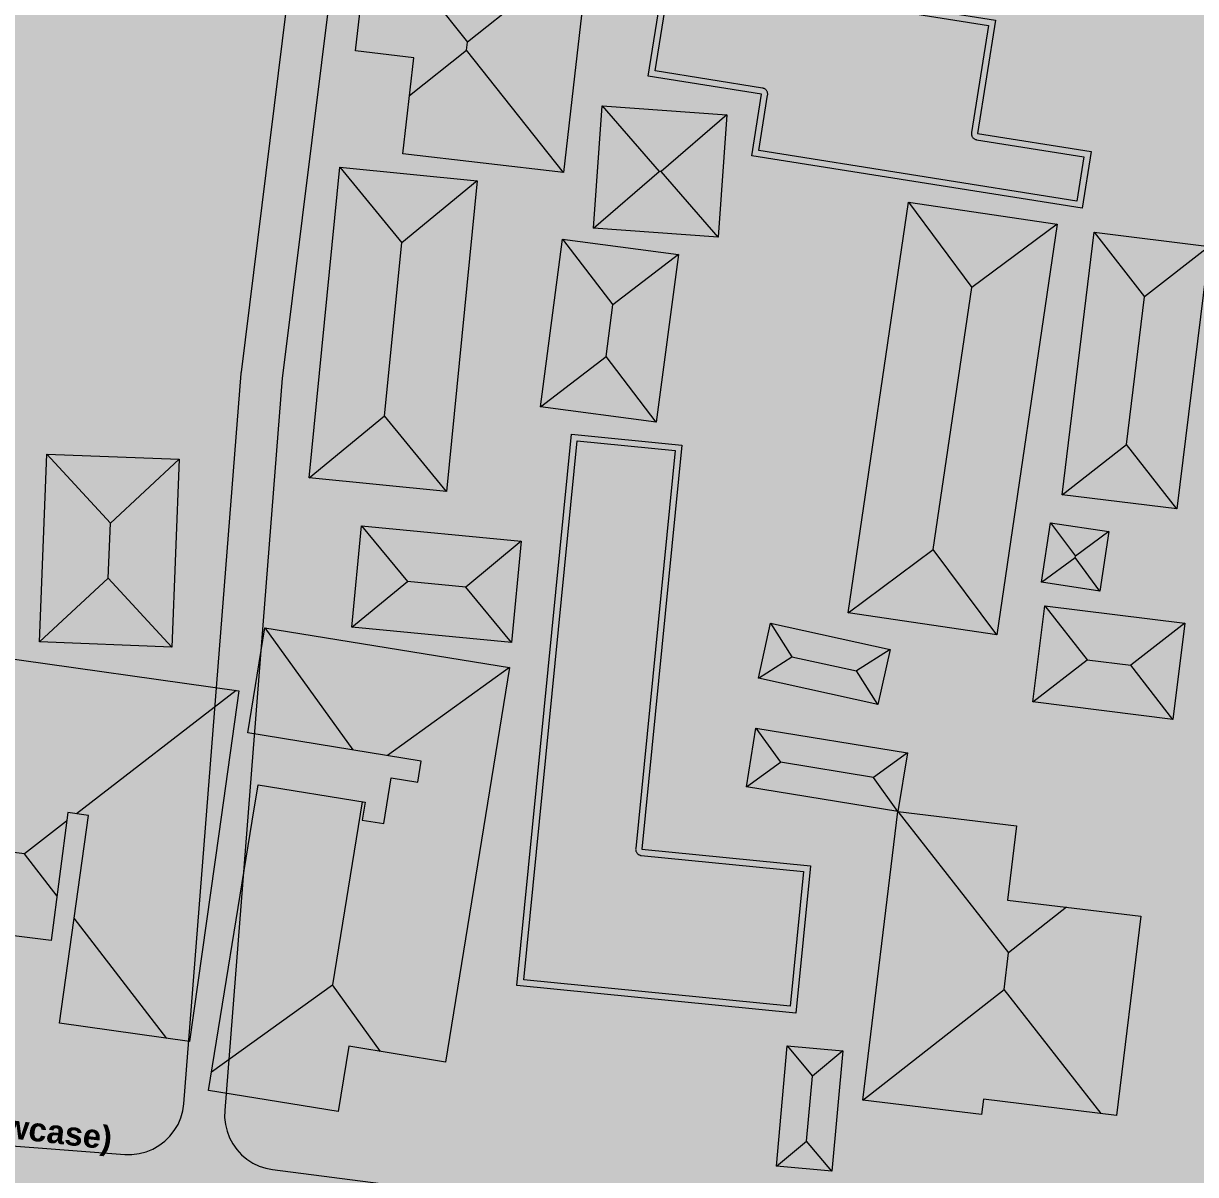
# Model space of a CAD drawing. Header units: metres. Extents: x 305909 to 307171, y 9156037 to 9156671.
# Drawn here: x 306657.2 to 306742.2, y 9156318.5 to 9156402 of the extents above; entities that cross this region are included whole.
import ezdxf

# ---------------------------------------------------------------- set-up
doc = ezdxf.new("R2010")
doc.units = ezdxf.units.M
doc.linetypes.add('DASHED2', pattern=[0.762, 0.635, -0.127])
for name, color, linetype, lineweight, true_color in [('A-ALUR_WISATA', 7, 'DASHED2', 50, 0xeb7800), ('A-LABEL', 7, 'Continuous', 0, 0x000000), ('B-BANGUNAN_PERMUKIMAN', 7, 'Continuous', 13, 0xf0cd8c), ('B-BAYANGAN', 7, 'Continuous', 0, 0x76786c), ('J-PERKERASAN_JALAN', 7, 'Continuous', 9, 0x989896)]:
    doc.layers.add(name, color=color, linetype=linetype, lineweight=lineweight, true_color=true_color)
doc.layers.add('G-PERKERASAN', color=7, linetype='Continuous')
doc.styles.add('ARIALB', font='arialbd.ttf')

msp = doc.modelspace()

# ---------------------------------------------------------------- hatches: boundary and pattern name
at = {"layer": 'A-ALUR_WISATA', "true_color": 0xeb7800}
h = msp.add_hatch(color=30, dxfattribs=at)
h.dxf.hatch_style = 1
h.paths.add_polyline_path([(306654.468, 9156319.935), (306656.841, 9156319.735), (306659.22, 9156319.541), (306660.014, 9156319.479), (306659.889, 9156317.884), (306659.094, 9156317.946), (306659.091, 9156317.946), (306656.71, 9156318.14), (306656.708, 9156318.14), (306654.333, 9156318.34), (306654.331, 9156318.341), (306653.903, 9156318.378), (306654.042, 9156319.972), (306654.468, 9156319.935)])
h = msp.add_hatch(color=30, dxfattribs=at)
h.dxf.hatch_style = 1
h.paths.add_polyline_path([(306664.847, 9156319.042), (306664.855, 9156319.041), (306668.921, 9156318.606), (306668.926, 9156318.606), (306668.999, 9156318.598), (306668.818, 9156317.008), (306668.748, 9156317.016), (306664.689, 9156317.449), (306662.864, 9156317.625), (306663.017, 9156319.218), (306664.847, 9156319.042)])
at = {"layer": 'B-BANGUNAN_PERMUKIMAN', "true_color": 0xec9366}
h = msp.add_hatch(color=33, dxfattribs=at)
h.dxf.hatch_style = 1
h.paths.add_polyline_path([(306682.349, 9156409.533), (306689.391, 9156400.67), (306689.323, 9156400.081), (306685.183, 9156396.791), (306685.498, 9156399.544), (306681.261, 9156400.029), (306682.349, 9156409.533)])
h = msp.add_hatch(color=33, dxfattribs=at)
h.dxf.hatch_style = 1
h.paths.add_polyline_path([(306698.253, 9156407.713), (306689.391, 9156400.67), (306682.349, 9156409.533), (306698.253, 9156407.713)])
at = {"layer": 'B-BANGUNAN_PERMUKIMAN', "true_color": 0xb6714f}
h = msp.add_hatch(color=35, dxfattribs=at)
h.dxf.hatch_style = 1
h.paths.add_polyline_path([(306689.323, 9156400.081), (306689.391, 9156400.67), (306698.253, 9156407.713), (306697.165, 9156398.209), (306696.365, 9156391.218), (306689.323, 9156400.081)])
at = {"layer": 'B-BANGUNAN_PERMUKIMAN', "true_color": 0xd4845c}
h = msp.add_hatch(color=23, dxfattribs=at)
h.dxf.hatch_style = 1
h.paths.add_polyline_path([(306734.659, 9156392.724), (306734.007, 9156388.621), (306710.031, 9156392.431), (306710.741, 9156396.897), (306702.512, 9156398.205), (306703.761, 9156406.064), (306727.733, 9156402.254), (306726.426, 9156394.033), (306734.659, 9156392.724)])
at = {"layer": 'B-BANGUNAN_PERMUKIMAN', "true_color": 0xc27854}
h = msp.add_hatch(color=23, dxfattribs=at)
h.dxf.hatch_style = 1
h.paths.add_polyline_path([(306689.323, 9156400.081), (306696.365, 9156391.218), (306696.365, 9156391.218), (306684.698, 9156392.554), (306685.183, 9156396.791), (306689.323, 9156400.081)])
at = {"layer": 'B-BANGUNAN_PERMUKIMAN', "true_color": 0xed9367}
h = msp.add_hatch(color=21, dxfattribs=at)
h.dxf.hatch_style = 1
h.paths.add_polyline_path([(306703.306, 9156391.288), (306698.544, 9156387.16), (306699.179, 9156396.05), (306703.306, 9156391.288)])
at = {"layer": 'B-BANGUNAN_PERMUKIMAN', "true_color": 0xea9165}
h = msp.add_hatch(color=33, dxfattribs=at)
h.dxf.hatch_style = 1
h.paths.add_polyline_path([(306703.464, 9156391.277), (306703.306, 9156391.288), (306699.179, 9156396.05), (306699.179, 9156396.05), (306708.227, 9156395.404), (306703.464, 9156391.277)])
at = {"layer": 'B-BANGUNAN_PERMUKIMAN', "true_color": 0xba7450}
h = msp.add_hatch(color=23, dxfattribs=at)
h.dxf.hatch_style = 1
h.paths.add_polyline_path([(306703.464, 9156391.277), (306708.227, 9156395.404), (306707.592, 9156386.514), (306703.464, 9156391.277)])
at = {"layer": 'B-BANGUNAN_PERMUKIMAN', "true_color": 0xee9467}
h = msp.add_hatch(color=21, dxfattribs=at)
h.dxf.hatch_style = 1
h.paths.add_polyline_path([(306680.128, 9156391.594), (306684.62, 9156386.119), (306683.38, 9156373.544), (306677.905, 9156369.052), (306680.128, 9156391.594)])
at = {"layer": 'B-BANGUNAN_PERMUKIMAN', "true_color": 0xe99165}
h = msp.add_hatch(color=33, dxfattribs=at)
h.dxf.hatch_style = 1
h.paths.add_polyline_path([(306684.62, 9156386.119), (306680.128, 9156391.594), (306690.095, 9156390.612), (306684.62, 9156386.119)])
at = {"layer": 'B-BANGUNAN_PERMUKIMAN', "true_color": 0xbd7652}
h = msp.add_hatch(color=23, dxfattribs=at)
h.dxf.hatch_style = 1
h.paths.add_polyline_path([(306703.306, 9156391.288), (306703.464, 9156391.277), (306707.592, 9156386.514), (306698.544, 9156387.16), (306698.544, 9156387.16), (306703.306, 9156391.288)])
at = {"layer": 'B-BANGUNAN_PERMUKIMAN', "true_color": 0xb97350}
h = msp.add_hatch(color=23, dxfattribs=at)
h.dxf.hatch_style = 1
h.paths.add_polyline_path([(306683.38, 9156373.544), (306684.62, 9156386.119), (306690.095, 9156390.612), (306690.095, 9156390.612), (306687.872, 9156368.069), (306683.38, 9156373.544)])
at = {"layer": 'B-BANGUNAN_PERMUKIMAN', "true_color": 0xef9467}
h = msp.add_hatch(color=21, dxfattribs=at)
h.dxf.hatch_style = 1
h.paths.add_polyline_path([(306721.403, 9156389.054), (306721.403, 9156389.054), (306726.007, 9156382.863), (306723.211, 9156363.855), (306717.02, 9156359.251), (306721.403, 9156389.054)])
at = {"layer": 'B-BANGUNAN_PERMUKIMAN', "true_color": 0xe89064}
h = msp.add_hatch(color=33, dxfattribs=at)
h.dxf.hatch_style = 1
h.paths.add_polyline_path([(306726.007, 9156382.863), (306721.403, 9156389.054), (306732.198, 9156387.467), (306726.007, 9156382.863)])
at = {"layer": 'B-BANGUNAN_PERMUKIMAN', "true_color": 0xb87350}
h = msp.add_hatch(color=35, dxfattribs=at)
h.dxf.hatch_style = 1
h.paths.add_polyline_path([(306723.211, 9156363.855), (306726.007, 9156382.863), (306732.198, 9156387.467), (306732.198, 9156387.467), (306727.815, 9156357.664), (306723.211, 9156363.855)])
at = {"layer": 'B-BANGUNAN_PERMUKIMAN', "true_color": 0xee9467}
h = msp.add_hatch(color=21, dxfattribs=at)
h.dxf.hatch_style = 1
h.paths.add_polyline_path([(306734.888, 9156386.871), (306738.549, 9156382.19), (306737.24, 9156371.482), (306732.559, 9156367.821), (306734.888, 9156386.871)])
at = {"layer": 'B-BANGUNAN_PERMUKIMAN', "true_color": 0xe89165}
h = msp.add_hatch(color=33, dxfattribs=at)
h.dxf.hatch_style = 1
h.paths.add_polyline_path([(306743.229, 9156385.851), (306743.229, 9156385.851), (306738.549, 9156382.19), (306734.888, 9156386.871), (306743.229, 9156385.851)])
at = {"layer": 'B-BANGUNAN_PERMUKIMAN', "true_color": 0xee9467}
h = msp.add_hatch(color=21, dxfattribs=at)
h.dxf.hatch_style = 1
h.paths.add_polyline_path([(306696.3, 9156386.379), (306699.951, 9156381.616), (306699.454, 9156377.852), (306694.692, 9156374.201), (306696.3, 9156386.379)])
at = {"layer": 'B-BANGUNAN_PERMUKIMAN', "true_color": 0xe89064}
h = msp.add_hatch(color=33, dxfattribs=at)
h.dxf.hatch_style = 1
h.paths.add_polyline_path([(306704.714, 9156385.267), (306704.714, 9156385.267), (306699.951, 9156381.616), (306696.3, 9156386.379), (306704.714, 9156385.267)])
at = {"layer": 'B-BANGUNAN_PERMUKIMAN', "true_color": 0xb97350}
h = msp.add_hatch(color=23, dxfattribs=at)
h.dxf.hatch_style = 1
h.paths.add_polyline_path([(306737.24, 9156371.482), (306738.549, 9156382.19), (306743.229, 9156385.851), (306740.901, 9156366.801), (306737.24, 9156371.482)])
h = msp.add_hatch(color=23, dxfattribs=at)
h.dxf.hatch_style = 1
h.paths.add_polyline_path([(306699.454, 9156377.852), (306699.951, 9156381.616), (306704.714, 9156385.267), (306703.105, 9156373.089), (306699.454, 9156377.852)])
at = {"layer": 'B-BANGUNAN_PERMUKIMAN', "true_color": 0xbf7753}
h = msp.add_hatch(color=23, dxfattribs=at)
h.dxf.hatch_style = 1
h.paths.add_polyline_path([(306699.454, 9156377.852), (306703.105, 9156373.089), (306694.692, 9156374.201), (306699.454, 9156377.852)])
at = {"layer": 'B-BANGUNAN_PERMUKIMAN', "true_color": 0xbe7652}
h = msp.add_hatch(color=23, dxfattribs=at)
h.dxf.hatch_style = 1
h.paths.add_polyline_path([(306683.38, 9156373.544), (306687.872, 9156368.069), (306677.905, 9156369.052), (306683.38, 9156373.544)])
at = {"layer": 'B-BANGUNAN_PERMUKIMAN', "true_color": 0xd4845c}
h = msp.add_hatch(color=23, dxfattribs=at)
h.dxf.hatch_style = 1
h.paths.add_polyline_path([(306714.292, 9156340.886), (306713.233, 9156330.213), (306692.987, 9156332.221), (306696.955, 9156372.227), (306704.965, 9156371.432), (306702.055, 9156342.101), (306714.292, 9156340.886)])
at = {"layer": 'B-BANGUNAN_PERMUKIMAN', "true_color": 0xbf7652}
h = msp.add_hatch(color=23, dxfattribs=at)
h.dxf.hatch_style = 1
h.paths.add_polyline_path([(306737.24, 9156371.482), (306740.901, 9156366.801), (306740.901, 9156366.801), (306732.559, 9156367.821), (306737.24, 9156371.482)])
at = {"layer": 'B-BANGUNAN_PERMUKIMAN', "true_color": 0xec9366}
h = msp.add_hatch(color=33, dxfattribs=at)
h.dxf.hatch_style = 1
h.paths.add_polyline_path([(306658.853, 9156370.771), (306663.475, 9156365.775), (306663.32, 9156361.766), (306658.324, 9156357.144), (306658.853, 9156370.771)])
at = {"layer": 'B-BANGUNAN_PERMUKIMAN', "true_color": 0xeb9265}
h = msp.add_hatch(color=33, dxfattribs=at)
h.dxf.hatch_style = 1
h.paths.add_polyline_path([(306663.475, 9156365.775), (306658.853, 9156370.771), (306668.471, 9156370.397), (306663.475, 9156365.775)])
at = {"layer": 'B-BANGUNAN_PERMUKIMAN', "true_color": 0xbb7451}
h = msp.add_hatch(color=23, dxfattribs=at)
h.dxf.hatch_style = 1
h.paths.add_polyline_path([(306668.435, 9156369.473), (306667.941, 9156356.771), (306667.941, 9156356.771), (306663.32, 9156361.766), (306663.475, 9156365.775), (306668.471, 9156370.397), (306668.471, 9156370.397), (306668.435, 9156369.473)])
at = {"layer": 'B-BANGUNAN_PERMUKIMAN', "true_color": 0xee9467}
h = msp.add_hatch(color=21, dxfattribs=at)
h.dxf.hatch_style = 1
h.paths.add_polyline_path([(306685.034, 9156361.536), (306681.011, 9156358.218), (306681.715, 9156365.559), (306685.034, 9156361.536)])
at = {"layer": 'B-BANGUNAN_PERMUKIMAN', "true_color": 0xe99165}
h = msp.add_hatch(color=33, dxfattribs=at)
h.dxf.hatch_style = 1
h.paths.add_polyline_path([(306689.281, 9156361.129), (306685.034, 9156361.536), (306681.715, 9156365.559), (306693.304, 9156364.448), (306689.281, 9156361.129)])
at = {"layer": 'B-BANGUNAN_PERMUKIMAN', "true_color": 0xef9467}
h = msp.add_hatch(color=21, dxfattribs=at)
h.dxf.hatch_style = 1
h.paths.add_polyline_path([(306733.525, 9156363.363), (306733.511, 9156363.27), (306731.077, 9156361.471), (306731.726, 9156365.797), (306733.525, 9156363.363)])
at = {"layer": 'B-BANGUNAN_PERMUKIMAN', "true_color": 0xe89064}
h = msp.add_hatch(color=33, dxfattribs=at)
h.dxf.hatch_style = 1
h.paths.add_polyline_path([(306733.525, 9156363.363), (306731.726, 9156365.797), (306731.726, 9156365.797), (306735.959, 9156365.162), (306733.525, 9156363.363)])
at = {"layer": 'B-BANGUNAN_PERMUKIMAN', "true_color": 0xb97350}
h = msp.add_hatch(color=23, dxfattribs=at)
h.dxf.hatch_style = 1
h.paths.add_polyline_path([(306689.281, 9156361.129), (306693.304, 9156364.448), (306693.304, 9156364.448), (306692.6, 9156357.106), (306692.6, 9156357.106), (306689.281, 9156361.129)])
at = {"layer": 'B-BANGUNAN_PERMUKIMAN', "true_color": 0xb87350}
h = msp.add_hatch(color=35, dxfattribs=at)
h.dxf.hatch_style = 1
h.paths.add_polyline_path([(306735.31, 9156360.836), (306733.511, 9156363.27), (306733.525, 9156363.363), (306735.959, 9156365.162), (306735.959, 9156365.162), (306735.31, 9156360.836)])
at = {"layer": 'B-BANGUNAN_PERMUKIMAN', "true_color": 0xbf7753}
h = msp.add_hatch(color=23, dxfattribs=at)
h.dxf.hatch_style = 1
h.paths.add_polyline_path([(306723.211, 9156363.855), (306727.815, 9156357.664), (306727.815, 9156357.664), (306717.02, 9156359.251), (306723.211, 9156363.855)])
h = msp.add_hatch(color=23, dxfattribs=at)
h.dxf.hatch_style = 1
h.paths.add_polyline_path([(306733.511, 9156363.27), (306735.31, 9156360.836), (306731.077, 9156361.471), (306733.511, 9156363.27)])
at = {"layer": 'B-BANGUNAN_PERMUKIMAN', "true_color": 0xbc7552}
h = msp.add_hatch(color=23, dxfattribs=at)
h.dxf.hatch_style = 1
h.paths.add_polyline_path([(306663.32, 9156361.766), (306667.941, 9156356.771), (306658.324, 9156357.144), (306663.32, 9156361.766)])
at = {"layer": 'B-BANGUNAN_PERMUKIMAN', "true_color": 0xbe7652}
h = msp.add_hatch(color=23, dxfattribs=at)
h.dxf.hatch_style = 1
h.paths.add_polyline_path([(306681.011, 9156358.218), (306681.011, 9156358.218), (306685.034, 9156361.536), (306689.281, 9156361.129), (306692.6, 9156357.106), (306682.36, 9156358.088), (306681.011, 9156358.218)])
at = {"layer": 'B-BANGUNAN_PERMUKIMAN', "true_color": 0xee9467}
h = msp.add_hatch(color=21, dxfattribs=at)
h.dxf.hatch_style = 1
h.paths.add_polyline_path([(306734.37, 9156355.847), (306730.443, 9156352.792), (306730.443, 9156352.792), (306731.315, 9156359.774), (306734.37, 9156355.847)])
at = {"layer": 'B-BANGUNAN_PERMUKIMAN', "true_color": 0xe89065}
h = msp.add_hatch(color=33, dxfattribs=at)
h.dxf.hatch_style = 1
h.paths.add_polyline_path([(306741.475, 9156358.504), (306741.475, 9156358.504), (306737.548, 9156355.45), (306734.37, 9156355.847), (306731.315, 9156359.774), (306741.475, 9156358.504)])
at = {"layer": 'B-BANGUNAN_PERMUKIMAN', "true_color": 0xf09568}
h = msp.add_hatch(color=21, dxfattribs=at)
h.dxf.hatch_style = 1
h.paths.add_polyline_path([(306712.951, 9156356.072), (306710.515, 9156354.514), (306711.392, 9156358.508), (306712.951, 9156356.072)])
at = {"layer": 'B-BANGUNAN_PERMUKIMAN', "true_color": 0xe68f63}
h = msp.add_hatch(color=33, dxfattribs=at)
h.dxf.hatch_style = 1
h.paths.add_polyline_path([(306717.635, 9156355.044), (306712.951, 9156356.072), (306711.392, 9156358.508), (306720.07, 9156356.603), (306717.635, 9156355.044)])
at = {"layer": 'B-BANGUNAN_PERMUKIMAN', "true_color": 0xb97350}
h = msp.add_hatch(color=23, dxfattribs=at)
h.dxf.hatch_style = 1
h.paths.add_polyline_path([(306737.548, 9156355.45), (306741.475, 9156358.504), (306740.602, 9156351.523), (306737.548, 9156355.45)])
at = {"layer": 'B-BANGUNAN_PERMUKIMAN', "true_color": 0xec9366}
h = msp.add_hatch(color=33, dxfattribs=at)
h.dxf.hatch_style = 1
h.paths.add_polyline_path([(306681.067, 9156349.315), (306673.448, 9156350.553), (306674.687, 9156358.172), (306681.067, 9156349.315)])
at = {"layer": 'B-BANGUNAN_PERMUKIMAN', "true_color": 0xe89064}
h = msp.add_hatch(color=33, dxfattribs=at)
h.dxf.hatch_style = 1
h.paths.add_polyline_path([(306683.599, 9156348.903), (306681.067, 9156349.315), (306674.687, 9156358.172), (306692.457, 9156355.283), (306683.599, 9156348.903)])
h = msp.add_hatch(color=33, dxfattribs=at)
h.dxf.hatch_style = 1
h.paths.add_polyline_path([(306654.951, 9156356.109), (306672.607, 9156353.625), (306661.009, 9156344.677), (306660.383, 9156344.765), (306660.301, 9156344.131), (306657.24, 9156341.77), (306655.863, 9156341.947), (306646.463, 9156354.132), (306654.526, 9156353.092), (306654.95, 9156356.109), (306654.951, 9156356.109)])
at = {"layer": 'B-BANGUNAN_PERMUKIMAN', "true_color": 0xc17854}
h = msp.add_hatch(color=23, dxfattribs=at)
h.dxf.hatch_style = 1
h.paths.add_polyline_path([(306710.515, 9156354.513), (306710.515, 9156354.514), (306712.951, 9156356.072), (306717.635, 9156355.044), (306719.193, 9156352.608), (306710.515, 9156354.513)])
at = {"layer": 'B-BANGUNAN_PERMUKIMAN', "true_color": 0xb7724f}
h = msp.add_hatch(color=35, dxfattribs=at)
h.dxf.hatch_style = 1
h.paths.add_polyline_path([(306719.193, 9156352.608), (306717.635, 9156355.044), (306720.07, 9156356.603), (306720.07, 9156356.603), (306719.193, 9156352.608)])
at = {"layer": 'B-BANGUNAN_PERMUKIMAN', "true_color": 0xb5714e}
h = msp.add_hatch(color=35, dxfattribs=at)
h.dxf.hatch_style = 1
h.paths.add_polyline_path([(306687.802, 9156326.658), (306683.074, 9156327.427), (306679.593, 9156332.259), (306681.754, 9156345.55), (306681.967, 9156345.516), (306681.756, 9156344.22), (306683.314, 9156343.967), (306683.853, 9156347.283), (306685.796, 9156346.967), (306686.046, 9156348.505), (306683.599, 9156348.903), (306692.457, 9156355.283), (306687.802, 9156326.658)])
at = {"layer": 'B-BANGUNAN_PERMUKIMAN', "true_color": 0xbf7752}
h = msp.add_hatch(color=23, dxfattribs=at)
h.dxf.hatch_style = 1
h.paths.add_polyline_path([(306734.37, 9156355.847), (306737.548, 9156355.45), (306740.602, 9156351.523), (306730.443, 9156352.792), (306734.37, 9156355.847)])
at = {"layer": 'B-BANGUNAN_PERMUKIMAN', "true_color": 0xb87250}
h = msp.add_hatch(color=35, dxfattribs=at)
h.dxf.hatch_style = 1
h.paths.add_polyline_path([(306660.847, 9156337.093), (306661.897, 9156344.552), (306661.009, 9156344.677), (306672.607, 9156353.625), (306672.81, 9156353.596), (306671.35, 9156343.222), (306669.227, 9156328.14), (306667.575, 9156328.372), (306660.847, 9156337.093)])
at = {"layer": 'B-BANGUNAN_PERMUKIMAN', "true_color": 0xef9567}
h = msp.add_hatch(color=21, dxfattribs=at)
h.dxf.hatch_style = 1
h.paths.add_polyline_path([(306710.334, 9156350.887), (306710.335, 9156350.887), (306712.116, 9156348.413), (306709.642, 9156346.631), (306710.334, 9156350.887)])
at = {"layer": 'B-BANGUNAN_PERMUKIMAN', "true_color": 0xe79064}
h = msp.add_hatch(color=33, dxfattribs=at)
h.dxf.hatch_style = 1
h.paths.add_polyline_path([(306718.866, 9156347.314), (306712.116, 9156348.413), (306710.335, 9156350.887), (306721.34, 9156349.096), (306721.34, 9156349.095), (306718.866, 9156347.314)])
at = {"layer": 'B-BANGUNAN_PERMUKIMAN', "true_color": 0xb87250}
h = msp.add_hatch(color=35, dxfattribs=at)
h.dxf.hatch_style = 1
h.paths.add_polyline_path([(306718.866, 9156347.314), (306721.34, 9156349.095), (306720.647, 9156344.839), (306718.866, 9156347.314)])
at = {"layer": 'B-BANGUNAN_PERMUKIMAN', "true_color": 0xc07753}
h = msp.add_hatch(color=23, dxfattribs=at)
h.dxf.hatch_style = 1
h.paths.add_polyline_path([(306709.642, 9156346.631), (306712.116, 9156348.413), (306718.866, 9156347.314), (306720.647, 9156344.839), (306709.642, 9156346.631)])
at = {"layer": 'B-BANGUNAN_PERMUKIMAN', "true_color": 0xec9366}
h = msp.add_hatch(color=33, dxfattribs=at)
h.dxf.hatch_style = 1
h.paths.add_polyline_path([(306679.593, 9156332.259), (306670.821, 9156325.941), (306673.778, 9156344.128), (306674.209, 9156346.777), (306681.754, 9156345.55), (306679.593, 9156332.259)])
at = {"layer": 'B-BANGUNAN_PERMUKIMAN', "true_color": 0xf29669}
h = msp.add_hatch(color=21, dxfattribs=at)
h.dxf.hatch_style = 1
h.paths.add_polyline_path([(306720.647, 9156344.839), (306720.648, 9156344.839), (306728.677, 9156334.594), (306728.352, 9156331.914), (306718.107, 9156323.884), (306720.647, 9156344.839)])
at = {"layer": 'B-BANGUNAN_PERMUKIMAN', "true_color": 0xe68f63}
h = msp.add_hatch(color=33, dxfattribs=at)
h.dxf.hatch_style = 1
h.paths.add_polyline_path([(306729.25, 9156343.797), (306728.597, 9156338.408), (306732.88, 9156337.888), (306728.677, 9156334.594), (306720.648, 9156344.839), (306728.089, 9156343.937), (306729.25, 9156343.797)])
at = {"layer": 'B-BANGUNAN_PERMUKIMAN', "true_color": 0xb87250}
h = msp.add_hatch(color=35, dxfattribs=at)
h.dxf.hatch_style = 1
h.paths.add_polyline_path([(306657.24, 9156341.77), (306660.301, 9156344.131), (306659.601, 9156338.708), (306657.24, 9156341.77)])
at = {"layer": 'B-BANGUNAN_PERMUKIMAN', "true_color": 0xbe7652}
h = msp.add_hatch(color=23, dxfattribs=at)
h.dxf.hatch_style = 1
h.paths.add_polyline_path([(306655.863, 9156341.947), (306657.24, 9156341.77), (306659.601, 9156338.708), (306659.184, 9156335.472), (306655.507, 9156335.946), (306654.492, 9156328.08), (306640.266, 9156329.916), (306655.863, 9156341.947)])
at = {"layer": 'B-BANGUNAN_PERMUKIMAN', "true_color": 0xbc7551}
h = msp.add_hatch(color=23, dxfattribs=at)
h.dxf.hatch_style = 1
h.paths.add_polyline_path([(306728.352, 9156331.914), (306728.677, 9156334.594), (306732.88, 9156337.888), (306738.269, 9156337.235), (306736.517, 9156322.785), (306735.402, 9156322.92), (306728.352, 9156331.914)])
at = {"layer": 'B-BANGUNAN_PERMUKIMAN', "true_color": 0xbe7652}
h = msp.add_hatch(color=23, dxfattribs=at)
h.dxf.hatch_style = 1
h.paths.add_polyline_path([(306667.575, 9156328.372), (306659.775, 9156329.47), (306660.847, 9156337.093), (306667.575, 9156328.372)])
at = {"layer": 'B-BANGUNAN_PERMUKIMAN', "true_color": 0xc07853}
h = msp.add_hatch(color=23, dxfattribs=at)
h.dxf.hatch_style = 1
h.paths.add_polyline_path([(306679.593, 9156332.259), (306683.074, 9156327.427), (306680.777, 9156327.8), (306680.008, 9156323.072), (306670.603, 9156324.602), (306670.821, 9156325.941), (306679.593, 9156332.259)])
at = {"layer": 'B-BANGUNAN_PERMUKIMAN', "true_color": 0xbb7451}
h = msp.add_hatch(color=23, dxfattribs=at)
h.dxf.hatch_style = 1
h.paths.add_polyline_path([(306728.352, 9156331.914), (306735.402, 9156322.92), (306726.845, 9156323.957), (306726.71, 9156322.841), (306718.107, 9156323.884), (306728.352, 9156331.914)])
at = {"layer": 'B-BANGUNAN_PERMUKIMAN', "true_color": 0xee9467}
h = msp.add_hatch(color=21, dxfattribs=at)
h.dxf.hatch_style = 1
h.paths.add_polyline_path([(306712.612, 9156327.828), (306714.441, 9156325.634), (306714.013, 9156320.925), (306711.819, 9156319.097), (306711.819, 9156319.097), (306712.612, 9156327.828)])
at = {"layer": 'B-BANGUNAN_PERMUKIMAN', "true_color": 0xe99165}
h = msp.add_hatch(color=33, dxfattribs=at)
h.dxf.hatch_style = 1
h.paths.add_polyline_path([(306716.634, 9156327.463), (306716.634, 9156327.462), (306714.441, 9156325.634), (306712.612, 9156327.828), (306716.634, 9156327.463)])
at = {"layer": 'B-BANGUNAN_PERMUKIMAN', "true_color": 0xb97350}
h = msp.add_hatch(color=23, dxfattribs=at)
h.dxf.hatch_style = 1
h.paths.add_polyline_path([(306714.013, 9156320.925), (306714.441, 9156325.634), (306716.634, 9156327.462), (306715.841, 9156318.731), (306714.013, 9156320.925)])
at = {"layer": 'B-BANGUNAN_PERMUKIMAN', "true_color": 0xbe7652}
h = msp.add_hatch(color=23, dxfattribs=at)
h.dxf.hatch_style = 1
h.paths.add_polyline_path([(306714.013, 9156320.925), (306715.841, 9156318.731), (306711.819, 9156319.097), (306714.013, 9156320.925)])
at = {"layer": 'B-BAYANGAN', "true_color": 0x76786c}
h = msp.add_hatch(color=8, dxfattribs=at)
h.dxf.hatch_style = 1
h.paths.add_polyline_path([(306740.9, 9156410.376), (306739.357, 9156401.446), (306730.784, 9156402.928), (306732.328, 9156411.858), (306740.9, 9156410.376)])
h = msp.add_hatch(color=8, dxfattribs=at)
h.dxf.hatch_style = 1
h.paths.add_polyline_path([(306697.915, 9156397.459), (306697.115, 9156390.468), (306685.448, 9156391.804), (306686.248, 9156398.794), (306682.011, 9156399.279), (306683.099, 9156408.783), (306699.003, 9156406.963), (306697.915, 9156397.459)])
h = msp.add_hatch(color=8, dxfattribs=at)
h.dxf.hatch_style = 1
h.paths.add_polyline_path([(306735.409, 9156391.974), (306734.757, 9156387.871), (306710.781, 9156391.681), (306711.491, 9156396.147), (306703.262, 9156397.455), (306704.511, 9156405.314), (306728.483, 9156401.504), (306727.176, 9156393.283), (306735.409, 9156391.974)])
h = msp.add_hatch(color=8, dxfattribs=at)
h.dxf.hatch_style = 1
h.paths.add_polyline_path([(306708.977, 9156394.654), (306708.342, 9156385.764), (306699.294, 9156386.41), (306699.929, 9156395.3), (306708.977, 9156394.654)])
h = msp.add_hatch(color=8, dxfattribs=at)
h.dxf.hatch_style = 1
h.paths.add_polyline_path([(306690.845, 9156389.862), (306688.622, 9156367.319), (306678.655, 9156368.302), (306680.878, 9156390.844), (306690.845, 9156389.862)])
h = msp.add_hatch(color=8, dxfattribs=at)
h.dxf.hatch_style = 1
h.paths.add_polyline_path([(306732.948, 9156386.717), (306728.565, 9156356.914), (306717.77, 9156358.501), (306722.153, 9156388.304), (306732.948, 9156386.717)])
h = msp.add_hatch(color=8, dxfattribs=at)
h.dxf.hatch_style = 1
h.paths.add_polyline_path([(306743.979, 9156385.101), (306741.651, 9156366.051), (306733.309, 9156367.071), (306735.637, 9156386.121), (306743.979, 9156385.101)])
h = msp.add_hatch(color=8, dxfattribs=at)
h.dxf.hatch_style = 1
h.paths.add_polyline_path([(306705.464, 9156384.518), (306703.855, 9156372.339), (306695.442, 9156373.451), (306697.05, 9156385.629), (306705.464, 9156384.518)])
h = msp.add_hatch(color=8, dxfattribs=at)
h.dxf.hatch_style = 1
h.paths.add_polyline_path([(306715.042, 9156340.136), (306713.983, 9156329.463), (306693.737, 9156331.471), (306697.705, 9156371.477), (306705.715, 9156370.682), (306702.805, 9156341.351), (306715.042, 9156340.136)])
h = msp.add_hatch(color=8, dxfattribs=at)
h.dxf.hatch_style = 1
h.paths.add_polyline_path([(306669.221, 9156369.647), (306668.691, 9156356.021), (306659.074, 9156356.394), (306659.603, 9156370.021), (306669.221, 9156369.647)])
h = msp.add_hatch(color=8, dxfattribs=at)
h.dxf.hatch_style = 1
h.paths.add_polyline_path([(306694.054, 9156363.698), (306693.35, 9156356.356), (306681.761, 9156357.467), (306682.465, 9156364.809), (306694.054, 9156363.698)])
h = msp.add_hatch(color=8, dxfattribs=at)
h.dxf.hatch_style = 1
h.paths.add_polyline_path([(306736.709, 9156364.412), (306736.06, 9156360.086), (306731.827, 9156360.721), (306732.476, 9156365.047), (306736.709, 9156364.412)])
h = msp.add_hatch(color=8, dxfattribs=at)
h.dxf.hatch_style = 1
h.paths.add_polyline_path([(306742.225, 9156357.754), (306741.352, 9156350.773), (306731.192, 9156352.043), (306732.065, 9156359.024), (306742.225, 9156357.754)])
h = msp.add_hatch(color=8, dxfattribs=at)
h.dxf.hatch_style = 1
h.paths.add_polyline_path([(306720.821, 9156355.852), (306719.944, 9156351.858), (306711.265, 9156353.763), (306712.142, 9156357.758), (306720.821, 9156355.852)])
h = msp.add_hatch(color=8, dxfattribs=at)
h.dxf.hatch_style = 1
h.paths.add_polyline_path([(306693.207, 9156354.533), (306688.552, 9156325.908), (306681.527, 9156327.05), (306680.758, 9156322.322), (306671.353, 9156323.852), (306674.528, 9156343.378), (306674.959, 9156346.027), (306682.717, 9156344.766), (306682.506, 9156343.47), (306684.064, 9156343.217), (306684.603, 9156346.533), (306686.546, 9156346.217), (306686.796, 9156347.755), (306674.198, 9156349.803), (306675.437, 9156357.422), (306693.207, 9156354.533)])
h = msp.add_hatch(color=8, dxfattribs=at)
h.dxf.hatch_style = 1
h.paths.add_polyline_path([(306673.56, 9156352.846), (306672.1, 9156342.472), (306669.977, 9156327.39), (306660.525, 9156328.72), (306662.647, 9156343.802), (306661.133, 9156344.015), (306659.934, 9156334.722), (306656.257, 9156335.196), (306655.242, 9156327.33), (306641.016, 9156329.166), (306644.191, 9156353.772), (306655.276, 9156352.342), (306655.7, 9156355.36), (306673.56, 9156352.846)])
h = msp.add_hatch(color=8, dxfattribs=at)
h.dxf.hatch_style = 1
h.paths.add_polyline_path([(306721.397, 9156344.089), (306710.391, 9156345.881), (306711.084, 9156350.137), (306722.09, 9156348.346), (306721.397, 9156344.089)])
h = msp.add_hatch(color=8, dxfattribs=at)
h.dxf.hatch_style = 1
h.paths.add_polyline_path([(306721.397, 9156344.089), (306730, 9156343.047), (306729.347, 9156337.658), (306739.019, 9156336.485), (306737.267, 9156322.035), (306727.595, 9156323.207), (306727.46, 9156322.091), (306718.857, 9156323.134), (306721.397, 9156344.089)])
h = msp.add_hatch(color=8, dxfattribs=at)
h.dxf.hatch_style = 1
h.paths.add_polyline_path([(306717.384, 9156326.713), (306716.591, 9156317.981), (306712.569, 9156318.347), (306713.362, 9156327.078), (306717.384, 9156326.713)])
at = {"layer": 'G-PERKERASAN', "true_color": 0xe0ded9}
h = msp.add_hatch(color=254, dxfattribs=at)
h.dxf.hatch_style = 1
h.paths.add_polyline_path([(306927.367, 9156200.899), (306914.425, 9156199.401), (306871.946, 9156198.019), (306868.838, 9156144.144), (306843.973, 9156139.654), (306613.966, 9156113.407), (306520.721, 9156109.954), (306490.891, 9156113.339), (306490.891, 9156130.788), (306527.331, 9156127.935), (306527.76, 9156145.94), (306529.801, 9156231.677), (306512.264, 9156228.096), (306490.891, 9156230.233), (306490.891, 9156525.396), (306504.834, 9156523.084), (306572.178, 9156510.306), (306677.166, 9156490.276), (306781.809, 9156471.972), (306833.432, 9156467.309), (306884.355, 9156462.71), (306888.869, 9156462.302), (306927.367, 9156458.335), (306927.367, 9156401.733), (306880.738, 9156410.367), (306872.191, 9156289.958), (306880.063, 9156289.504), (306887.261, 9156399.075), (306927.367, 9156393.311), (306927.367, 9156281.994), (306926.264, 9156282.067), (306926.137, 9156271.641), (306927.367, 9156271.571), (306927.367, 9156261.486), (306927.056, 9156261.509), (306925.118, 9156229.109), (306925.062, 9156229.112), (306925.027, 9156228.301), (306925.75, 9156228.324), (306927.367, 9156240.415), (306927.367, 9156209.547), (306891.749, 9156208.374), (306886.184, 9156208.191), (306882.096, 9156208.056), (306881.637, 9156222), (306879.908, 9156222), (306879.787, 9156200), (306885.632, 9156200.303), (306885.601, 9156199.857), (306906.625, 9156201.392), (306908.7, 9156201.5), (306927.367, 9156203.76), (306927.367, 9156200.899)])
at = {"layer": 'J-PERKERASAN_JALAN', "true_color": 0xa8a8a6}
h = msp.add_hatch(color=253, dxfattribs=at)
h.dxf.hatch_style = 1
h.paths.add_polyline_path([(306644.846, 9156501.891), (306682.628, 9156491.9), (306683.147, 9156491.799), (306683.674, 9156491.767), (306684.2, 9156491.805), (306684.718, 9156491.912), (306685.216, 9156492.086), (306685.687, 9156492.324), (306686.123, 9156492.622), (306686.516, 9156492.975), (306686.858, 9156493.377), (306687.145, 9156493.82), (306687.371, 9156494.297), (306687.532, 9156494.8), (306687.626, 9156495.32), (306695.984, 9156569.63), (306695.989, 9156569.68), (306698.582, 9156595.648), (306698.6, 9156596.174), (306698.548, 9156596.698), (306698.428, 9156597.211), (306698.242, 9156597.704), (306697.992, 9156598.168), (306697.684, 9156598.595), (306697.322, 9156598.978), (306696.913, 9156599.31), (306696.464, 9156599.585), (306695.982, 9156599.799), (306695.477, 9156599.948), (306694.957, 9156600.029), (306670.552, 9156602.201), (306670.518, 9156602.204), (306670.5, 9156602.206), (306670.466, 9156602.21), (306657.245, 9156603.85), (306657.037, 9156603.87), (306645.006, 9156604.728), (306644.988, 9156604.729), (306644.846, 9156604.739), (306644.846, 9156621.261), (306646.404, 9156640), (306649.414, 9156640), (306647.057, 9156611.647), (306647.048, 9156611.12), (306647.108, 9156610.596), (306647.237, 9156610.085), (306647.432, 9156609.595), (306647.689, 9156609.135), (306648.005, 9156608.713), (306648.374, 9156608.336), (306648.789, 9156608.011), (306649.243, 9156607.743), (306649.728, 9156607.538), (306650.236, 9156607.397), (306650.758, 9156607.325), (306657.367, 9156606.854), (306657.419, 9156606.85), (306657.445, 9156606.847), (306657.497, 9156606.842), (306665.344, 9156605.868), (306665.869, 9156605.838), (306666.394, 9156605.877), (306666.909, 9156605.984), (306667.406, 9156606.159), (306667.875, 9156606.397), (306668.309, 9156606.694), (306668.701, 9156607.046), (306669.043, 9156607.446), (306669.329, 9156607.888), (306669.555, 9156608.363), (306669.716, 9156608.864), (306669.81, 9156609.382), (306673.323, 9156640), (306676.343, 9156640), (306672.801, 9156609.131), (306672.776, 9156608.6), (306672.821, 9156608.07), (306672.936, 9156607.551), (306673.119, 9156607.051), (306673.367, 9156606.581), (306673.675, 9156606.147), (306674.037, 9156605.758), (306674.448, 9156605.421), (306674.9, 9156605.141), (306675.385, 9156604.924), (306675.895, 9156604.773), (306676.421, 9156604.69), (306695.455, 9156602.997), (306695.967, 9156602.984), (306696.477, 9156603.037), (306696.976, 9156603.155), (306697.455, 9156603.336), (306697.908, 9156603.576), (306698.326, 9156603.873), (306698.703, 9156604.22), (306699.032, 9156604.613), (306699.309, 9156605.044), (306699.528, 9156605.508), (306699.686, 9156605.996), (306699.78, 9156606.499), (306703.845, 9156640), (306706.867, 9156640), (306702.827, 9156606.709), (306702.798, 9156606.205), (306702.833, 9156605.702), (306702.931, 9156605.207), (306703.09, 9156604.728), (306703.308, 9156604.273), (306703.582, 9156603.849), (306703.907, 9156603.463), (306704.278, 9156603.121), (306704.689, 9156602.828), (306705.134, 9156602.59), (306705.605, 9156602.409), (306706.096, 9156602.289), (306706.597, 9156602.232), (306734.805, 9156600.812), (306735.341, 9156600.821), (306735.872, 9156600.902), (306736.387, 9156601.053), (306736.877, 9156601.271), (306737.333, 9156601.554), (306737.748, 9156601.894), (306738.113, 9156602.288), (306738.422, 9156602.726), (306738.67, 9156603.202), (306738.852, 9156603.707), (306738.964, 9156604.231), (306739.006, 9156604.766), (306739.208, 9156624.77), (306739.214, 9156624.897), (306739.218, 9156624.96), (306739.232, 9156625.087), (306739.378, 9156626.142), (306739.392, 9156626.229), (306739.431, 9156626.4), (306739.456, 9156626.484), (306739.711, 9156627.27), (306739.743, 9156627.363), (306739.812, 9156627.52), (306739.883, 9156627.648), (306739.981, 9156627.788), (306740.042, 9156627.864), (306740.45, 9156628.344), (306740.517, 9156628.418), (306740.644, 9156628.54), (306740.762, 9156628.632), (306740.888, 9156628.713), (306741.022, 9156628.78), (306741.186, 9156628.842), (306741.282, 9156628.871), (306741.894, 9156629.037), (306741.984, 9156629.059), (306742.165, 9156629.09), (306742.257, 9156629.1), (306742.92, 9156629.153), (306742.958, 9156629.155), (306742.978, 9156629.157), (306743.016, 9156629.158), (306746.832, 9156629.316), (306746.832, 9156624.748), (306746.627, 9156624.785), (306746.112, 9156624.811), (306745.599, 9156624.77), (306745.094, 9156624.664), (306744.608, 9156624.494), (306744.148, 9156624.263), (306743.721, 9156623.975), (306743.334, 9156623.634), (306742.995, 9156623.246), (306742.709, 9156622.818), (306742.479, 9156622.357), (306742.311, 9156621.87), (306742.207, 9156621.366), (306742.169, 9156620.852), (306742.009, 9156605.084), (306742.036, 9156604.578), (306742.127, 9156604.079), (306742.281, 9156603.595), (306742.494, 9156603.135), (306742.764, 9156602.705), (306743.086, 9156602.313), (306743.455, 9156601.965), (306743.865, 9156601.667), (306744.31, 9156601.423), (306744.782, 9156601.237), (306745.274, 9156601.112), (306745.778, 9156601.051), (306746.285, 9156601.053), (306746.832, 9156601.091), (306746.832, 9156598.084), (306740.557, 9156597.65), (306740.55, 9156597.65), (306739.623, 9156597.584), (306739.502, 9156597.579), (306739.441, 9156597.578), (306739.32, 9156597.581), (306705.781, 9156599.269), (306705.274, 9156599.263), (306704.772, 9156599.192), (306704.283, 9156599.059), (306703.815, 9156598.864), (306703.375, 9156598.612), (306702.971, 9156598.307), (306702.609, 9156597.952), (306702.294, 9156597.555), (306702.032, 9156597.121), (306701.827, 9156596.658), (306701.682, 9156596.172), (306701.6, 9156595.672), (306698.971, 9156569.354), (306698.97, 9156569.345), (306698.968, 9156569.32), (306690.454, 9156493.625), (306690.43, 9156493.089), (306690.478, 9156492.555), (306690.597, 9156492.032), (306690.785, 9156491.529), (306691.038, 9156491.057), (306691.353, 9156490.622), (306691.723, 9156490.233), (306692.141, 9156489.897), (306692.601, 9156489.621), (306693.093, 9156489.408), (306693.61, 9156489.263), (306746.584, 9156478.174), (306746.832, 9156478.131), (306746.832, 9156474.899), (306746.254, 9156474.979), (306746.187, 9156474.99), (306746.147, 9156474.997), (306746.081, 9156475.01), (306693.923, 9156485.928), (306693.42, 9156486.001), (306692.911, 9156486.008), (306692.406, 9156485.952), (306691.912, 9156485.831), (306691.437, 9156485.649), (306690.989, 9156485.409), (306690.575, 9156485.113), (306690.202, 9156484.767), (306689.876, 9156484.377), (306689.603, 9156483.949), (306689.385, 9156483.489), (306689.228, 9156483.005), (306689.134, 9156482.506), (306680.222, 9156410.677), (306675.974, 9156376.463), (306675.956, 9156376.284), (306671.777, 9156323.14), (306671.77, 9156322.633), (306671.826, 9156322.13), (306671.946, 9156321.638), (306672.127, 9156321.165), (306672.366, 9156320.718), (306672.66, 9156320.305), (306673.003, 9156319.933), (306673.391, 9156319.607), (306673.817, 9156319.333), (306674.274, 9156319.115), (306674.755, 9156318.956), (306675.252, 9156318.859), (306742.855, 9156310.121), (306742.925, 9156310.112), (306746.832, 9156309.677), (306746.832, 9156306.458), (306742.535, 9156306.936), (306742.507, 9156306.939), (306675.118, 9156315.65), (306674.596, 9156315.683), (306674.073, 9156315.648), (306673.56, 9156315.544), (306673.065, 9156315.375), (306672.596, 9156315.142), (306672.162, 9156314.85), (306671.769, 9156314.504), (306671.425, 9156314.109), (306671.135, 9156313.673), (306670.905, 9156313.203), (306670.738, 9156312.706), (306670.638, 9156312.193), (306658.158, 9156215.036), (306658.126, 9156214.508), (306658.163, 9156213.981), (306658.269, 9156213.463), (306658.443, 9156212.964), (306658.681, 9156212.492), (306658.979, 9156212.056), (306659.333, 9156211.663), (306659.734, 9156211.32), (306660.178, 9156211.032), (306660.656, 9156210.806), (306661.159, 9156210.645), (306661.679, 9156210.551), (306720.042, 9156203.993), (306720.074, 9156203.989), (306720.09, 9156203.987), (306720.122, 9156203.983), (306746.832, 9156200.101), (306746.832, 9156197.07), (306725.61, 9156200.154), (306725.102, 9156200.195), (306724.593, 9156200.171), (306724.091, 9156200.082), (306723.604, 9156199.931), (306723.141, 9156199.719), (306722.709, 9156199.45), (306722.314, 9156199.127), (306721.963, 9156198.758), (306721.662, 9156198.346), (306721.416, 9156197.9), (306721.229, 9156197.426), (306721.103, 9156196.932), (306721.041, 9156196.427), (306718.22, 9156147.695), (306718.204, 9156147.573), (306718.081, 9156147.572), (306715.348, 9156147.731), (306715.226, 9156147.746), (306715.225, 9156147.869), (306718.092, 9156197.386), (306718.089, 9156197.891), (306718.023, 9156198.392), (306717.894, 9156198.88), (306717.704, 9156199.349), (306717.457, 9156199.789), (306717.156, 9156200.195), (306716.807, 9156200.56), (306716.414, 9156200.878), (306715.985, 9156201.144), (306715.525, 9156201.354), (306715.043, 9156201.504), (306714.545, 9156201.592), (306655.828, 9156208.19), (306655.755, 9156208.199), (306655.718, 9156208.205), (306655.646, 9156208.217), (306644.846, 9156210.245), (306644.846, 9156213.297), (306650.508, 9156212.234), (306651.047, 9156212.17), (306651.589, 9156212.18), (306652.125, 9156212.263), (306652.645, 9156212.418), (306653.139, 9156212.642), (306653.598, 9156212.93), (306654.014, 9156213.278), (306654.38, 9156213.679), (306654.687, 9156214.126), (306654.931, 9156214.611), (306655.108, 9156215.124), (306655.213, 9156215.656), (306667.626, 9156312.291), (306667.658, 9156312.83), (306667.618, 9156313.369), (306667.505, 9156313.897), (306667.322, 9156314.406), (306667.072, 9156314.885), (306666.76, 9156315.326), (306666.391, 9156315.721), (306665.973, 9156316.063), (306665.512, 9156316.345), (306665.017, 9156316.562), (306664.498, 9156316.711), (306663.963, 9156316.789), (306650.646, 9156317.806), (306650.624, 9156317.808), (306650.61, 9156317.809), (306650.587, 9156317.811), (306644.846, 9156318.383), (306644.846, 9156321.599), (306650.851, 9156321.001), (306650.943, 9156320.993), (306664.514, 9156319.956), (306665.037, 9156319.95), (306665.556, 9156320.013), (306666.062, 9156320.142), (306666.547, 9156320.337), (306667.002, 9156320.593), (306667.42, 9156320.906), (306667.794, 9156321.271), (306668.117, 9156321.681), (306668.384, 9156322.131), (306668.59, 9156322.611), (306668.732, 9156323.114), (306668.807, 9156323.631), (306672.973, 9156376.62), (306672.977, 9156376.665), (306672.98, 9156376.687), (306672.985, 9156376.732), (306676.578, 9156405.674), (306676.609, 9156406.191), (306676.572, 9156406.708), (306676.469, 9156407.216), (306676.301, 9156407.706), (306676.071, 9156408.17), (306675.783, 9156408.6), (306675.442, 9156408.99), (306675.054, 9156409.333), (306674.624, 9156409.622), (306674.161, 9156409.854), (306673.672, 9156410.023), (306673.164, 9156410.128), (306650.07, 9156413.368), (306649.949, 9156413.393), (306649.958, 9156413.515), (306650.338, 9156416.227), (306650.364, 9156416.348), (306650.486, 9156416.338), (306673.408, 9156413.124), (306673.935, 9156413.085), (306674.463, 9156413.116), (306674.982, 9156413.216), (306675.483, 9156413.384), (306675.957, 9156413.617), (306676.397, 9156413.91), (306676.795, 9156414.259), (306677.142, 9156414.657), (306677.435, 9156415.097), (306677.667, 9156415.572), (306677.834, 9156416.073), (306677.933, 9156416.592), (306686.301, 9156484.039), (306686.331, 9156484.559), (306686.293, 9156485.08), (306686.188, 9156485.591), (306686.018, 9156486.084), (306685.784, 9156486.55), (306685.492, 9156486.982), (306685.146, 9156487.373), (306684.752, 9156487.715), (306684.317, 9156488.003), (306683.849, 9156488.232), (306683.354, 9156488.398), (306644.846, 9156498.581), (306644.846, 9156501.891)])

# ---------------------------------------------------------------- linework, layer by layer
at = {"layer": 'B-BANGUNAN_PERMUKIMAN', "color": 27, "lineweight": 9, "true_color": 0x744832}
for p, q in [((306682.349, 9156409.533), (306689.391, 9156400.67)), ((306698.253, 9156407.713), (306689.391, 9156400.67)), ((306689.323, 9156400.081), (306689.391, 9156400.67)), ((306685.183, 9156396.791), (306689.323, 9156400.081)), ((306696.365, 9156391.218), (306689.323, 9156400.081)), ((306699.179, 9156396.05), (306703.306, 9156391.288)), ((306708.227, 9156395.404), (306703.464, 9156391.277)), ((306680.128, 9156391.594), (306684.62, 9156386.119)), ((306698.544, 9156387.16), (306703.306, 9156391.288)), ((306703.464, 9156391.277), (306703.306, 9156391.288)), ((306707.592, 9156386.514), (306703.464, 9156391.277)), ((306690.095, 9156390.612), (306684.62, 9156386.119)), ((306721.403, 9156389.054), (306726.007, 9156382.863)), ((306732.198, 9156387.467), (306726.007, 9156382.863)), ((306734.888, 9156386.871), (306738.549, 9156382.19)), ((306683.38, 9156373.544), (306684.62, 9156386.119)), ((306696.3, 9156386.379), (306699.951, 9156381.616)), ((306743.229, 9156385.851), (306738.549, 9156382.19)), ((306704.714, 9156385.267), (306699.951, 9156381.616)), ((306723.211, 9156363.855), (306726.007, 9156382.863)), ((306699.454, 9156377.852), (306699.951, 9156381.616)), ((306737.24, 9156371.482), (306738.549, 9156382.19)), ((306694.692, 9156374.201), (306699.454, 9156377.852)), ((306703.105, 9156373.089), (306699.454, 9156377.852)), ((306677.905, 9156369.052), (306683.38, 9156373.544)), ((306687.872, 9156368.069), (306683.38, 9156373.544)), ((306732.559, 9156367.821), (306737.24, 9156371.482)), ((306740.901, 9156366.801), (306737.24, 9156371.482)), ((306658.853, 9156370.771), (306663.475, 9156365.775)), ((306668.471, 9156370.397), (306663.475, 9156365.775)), ((306663.32, 9156361.766), (306663.475, 9156365.775)), ((306681.715, 9156365.559), (306685.034, 9156361.536)), ((306731.726, 9156365.797), (306733.525, 9156363.363)), ((306693.304, 9156364.448), (306689.281, 9156361.129)), ((306735.959, 9156365.162), (306733.525, 9156363.363)), ((306717.02, 9156359.251), (306723.211, 9156363.855)), ((306727.815, 9156357.664), (306723.211, 9156363.855)), ((306731.077, 9156361.471), (306733.511, 9156363.27)), ((306733.511, 9156363.27), (306733.525, 9156363.363)), ((306735.31, 9156360.836), (306733.511, 9156363.27)), ((306658.324, 9156357.144), (306663.32, 9156361.766)), ((306667.941, 9156356.771), (306663.32, 9156361.766)), ((306681.011, 9156358.218), (306685.034, 9156361.536)), ((306689.281, 9156361.129), (306685.034, 9156361.536)), ((306692.6, 9156357.106), (306689.281, 9156361.129)), ((306731.315, 9156359.774), (306734.37, 9156355.847)), ((306711.392, 9156358.508), (306712.951, 9156356.072)), ((306741.475, 9156358.504), (306737.548, 9156355.45)), ((306674.687, 9156358.172), (306681.067, 9156349.315)), ((306710.515, 9156354.514), (306712.951, 9156356.072)), ((306712.951, 9156356.072), (306717.635, 9156355.044)), ((306720.07, 9156356.603), (306717.635, 9156355.044)), ((306692.457, 9156355.283), (306683.599, 9156348.903)), ((306719.193, 9156352.608), (306717.635, 9156355.044)), ((306730.443, 9156352.792), (306734.37, 9156355.847)), ((306734.37, 9156355.847), (306737.548, 9156355.45)), ((306740.602, 9156351.523), (306737.548, 9156355.45)), ((306672.607, 9156353.625), (306661.009, 9156344.677)), ((306710.335, 9156350.887), (306712.116, 9156348.413)), ((306721.34, 9156349.095), (306718.866, 9156347.314)), ((306709.642, 9156346.631), (306712.116, 9156348.413)), ((306718.866, 9156347.314), (306712.116, 9156348.413)), ((306720.647, 9156344.839), (306718.866, 9156347.314)), ((306681.754, 9156345.55), (306679.593, 9156332.259)), ((306720.648, 9156344.839), (306728.677, 9156334.594)), ((306660.301, 9156344.131), (306657.24, 9156341.77)), ((306657.24, 9156341.77), (306655.863, 9156341.947)), ((306659.601, 9156338.708), (306657.24, 9156341.77)), ((306732.88, 9156337.888), (306728.677, 9156334.594)), ((306667.575, 9156328.372), (306660.847, 9156337.093)), ((306728.352, 9156331.914), (306728.677, 9156334.594)), ((306670.821, 9156325.941), (306679.593, 9156332.259)), ((306683.074, 9156327.427), (306679.593, 9156332.259)), ((306718.107, 9156323.884), (306728.352, 9156331.914)), ((306735.402, 9156322.92), (306728.352, 9156331.914)), ((306712.612, 9156327.828), (306714.441, 9156325.634)), ((306716.634, 9156327.462), (306714.441, 9156325.634)), ((306714.013, 9156320.925), (306714.441, 9156325.634)), ((306711.819, 9156319.097), (306714.013, 9156320.925)), ((306715.841, 9156318.731), (306714.013, 9156320.925))]:
    msp.add_line(p, q, dxfattribs=at)
at = {"layer": 'B-BANGUNAN_PERMUKIMAN', "color": 27, "lineweight": 13, "true_color": 0x744832}
for points in [[(306697.165, 9156398.209), (306696.365, 9156391.218), (306684.698, 9156392.554), (306685.498, 9156399.544), (306681.261, 9156400.029), (306682.349, 9156409.533), (306698.253, 9156407.713), (306697.165, 9156398.209)], [(306734.659, 9156392.724), (306734.007, 9156388.621), (306710.031, 9156392.431), (306710.741, 9156396.897), (306702.512, 9156398.205), (306703.761, 9156406.064), (306727.733, 9156402.254), (306726.426, 9156394.033), (306734.659, 9156392.724)], [(306708.227, 9156395.404), (306707.592, 9156386.514), (306698.544, 9156387.16), (306699.179, 9156396.05), (306708.227, 9156395.404)], [(306690.095, 9156390.612), (306687.872, 9156368.069), (306677.905, 9156369.052), (306680.128, 9156391.594), (306690.095, 9156390.612)], [(306732.198, 9156387.467), (306727.815, 9156357.664), (306717.02, 9156359.251), (306721.403, 9156389.054), (306732.198, 9156387.467)], [(306743.229, 9156385.851), (306740.901, 9156366.801), (306732.559, 9156367.821), (306734.887, 9156386.871), (306743.229, 9156385.851)], [(306704.714, 9156385.268), (306703.105, 9156373.089), (306694.692, 9156374.201), (306696.3, 9156386.379), (306704.714, 9156385.268)], [(306714.292, 9156340.886), (306713.233, 9156330.213), (306692.987, 9156332.221), (306696.955, 9156372.227), (306704.965, 9156371.432), (306702.055, 9156342.101), (306714.292, 9156340.886)], [(306668.471, 9156370.397), (306667.941, 9156356.771), (306658.324, 9156357.144), (306658.853, 9156370.771), (306668.471, 9156370.397)], [(306693.304, 9156364.448), (306692.6, 9156357.106), (306681.011, 9156358.217), (306681.715, 9156365.559), (306693.304, 9156364.448)], [(306735.959, 9156365.162), (306735.31, 9156360.836), (306731.077, 9156361.471), (306731.726, 9156365.797), (306735.959, 9156365.162)], [(306741.475, 9156358.504), (306740.602, 9156351.523), (306730.442, 9156352.793), (306731.315, 9156359.774), (306741.475, 9156358.504)], [(306720.071, 9156356.602), (306719.194, 9156352.608), (306710.515, 9156354.513), (306711.392, 9156358.508), (306720.071, 9156356.602)], [(306692.457, 9156355.283), (306687.802, 9156326.658), (306680.777, 9156327.8), (306680.008, 9156323.072), (306670.603, 9156324.602), (306673.778, 9156344.128), (306674.209, 9156346.777), (306681.967, 9156345.516), (306681.756, 9156344.22), (306683.314, 9156343.967), (306683.853, 9156347.283), (306685.796, 9156346.967), (306686.046, 9156348.505), (306673.448, 9156350.553), (306674.687, 9156358.172), (306692.457, 9156355.283)], [(306672.81, 9156353.596), (306671.35, 9156343.222), (306669.227, 9156328.14), (306659.775, 9156329.47), (306661.897, 9156344.552), (306660.383, 9156344.765), (306659.184, 9156335.472), (306655.507, 9156335.946), (306654.492, 9156328.08), (306640.266, 9156329.916), (306643.441, 9156354.522), (306654.526, 9156353.092), (306654.95, 9156356.11), (306672.81, 9156353.596)], [(306720.647, 9156344.839), (306709.641, 9156346.631), (306710.334, 9156350.887), (306721.34, 9156349.096), (306720.647, 9156344.839)], [(306720.647, 9156344.839), (306729.25, 9156343.797), (306728.597, 9156338.408), (306738.269, 9156337.235), (306736.517, 9156322.785), (306726.845, 9156323.957), (306726.71, 9156322.841), (306718.107, 9156323.884), (306720.647, 9156344.839)], [(306716.634, 9156327.463), (306715.841, 9156318.731), (306711.819, 9156319.097), (306712.612, 9156327.828), (306716.634, 9156327.463)]]:
    msp.add_lwpolyline(points, close=True, dxfattribs=at)
at = {"layer": 'B-BANGUNAN_PERMUKIMAN', "color": 21, "lineweight": 9, "true_color": 0xfa9b6c}
for points in [[(306734.144, 9156392.351), (306733.633, 9156389.136), (306710.547, 9156392.805), (306711.186, 9156396.826), (306711.19, 9156396.87), (306711.191, 9156396.914), (306711.187, 9156396.958), (306711.179, 9156397.002), (306711.166, 9156397.044), (306711.15, 9156397.085), (306711.13, 9156397.124), (306711.105, 9156397.161), (306711.078, 9156397.196), (306711.047, 9156397.227), (306711.013, 9156397.256), (306710.977, 9156397.281), (306710.938, 9156397.302), (306710.897, 9156397.319), (306710.855, 9156397.332), (306710.812, 9156397.341), (306703.027, 9156398.579), (306704.135, 9156405.549), (306727.218, 9156401.88), (306725.982, 9156394.104), (306725.977, 9156394.06), (306725.976, 9156394.016), (306725.98, 9156393.972), (306725.988, 9156393.928), (306726.001, 9156393.886), (306726.017, 9156393.845), (306726.038, 9156393.806), (306726.062, 9156393.769), (306726.089, 9156393.734), (306726.12, 9156393.703), (306726.154, 9156393.674), (306726.191, 9156393.649), (306726.229, 9156393.628), (306726.27, 9156393.611), (306726.312, 9156393.598), (306726.355, 9156393.589), (306734.144, 9156392.351)], [(306713.8, 9156340.483), (306712.83, 9156330.705), (306693.479, 9156332.625), (306697.359, 9156371.734), (306704.472, 9156371.029), (306701.607, 9156342.145), (306701.605, 9156342.101), (306701.607, 9156342.057), (306701.613, 9156342.013), (306701.624, 9156341.97), (306701.639, 9156341.929), (306701.658, 9156341.889), (306701.68, 9156341.851), (306701.707, 9156341.815), (306701.736, 9156341.783), (306701.769, 9156341.753), (306701.804, 9156341.727), (306701.842, 9156341.704), (306701.882, 9156341.685), (306701.924, 9156341.67), (306701.967, 9156341.659), (306702.01, 9156341.653), (306713.8, 9156340.483)]]:
    msp.add_lwpolyline(points, close=True, dxfattribs=at)
at = {"layer": 'J-PERKERASAN_JALAN', "color": 8, "lineweight": 13, "true_color": 0x787876}
for points in [[(306680.222, 9156410.677), (306675.974, 9156376.463), (306675.956, 9156376.284), (306671.777, 9156323.14), (306671.77, 9156322.633), (306671.826, 9156322.13), (306671.946, 9156321.638), (306672.127, 9156321.165), (306672.366, 9156320.718), (306672.66, 9156320.305), (306673.003, 9156319.933), (306673.391, 9156319.607), (306673.817, 9156319.333), (306674.274, 9156319.115), (306674.755, 9156318.956), (306675.252, 9156318.859), (306742.855, 9156310.121)], [(306650.943, 9156320.993), (306664.514, 9156319.956), (306665.037, 9156319.95), (306665.556, 9156320.013), (306666.062, 9156320.142), (306666.547, 9156320.337), (306667.002, 9156320.593), (306667.42, 9156320.906), (306667.794, 9156321.271), (306668.117, 9156321.681), (306668.384, 9156322.131), (306668.59, 9156322.611), (306668.732, 9156323.114), (306668.807, 9156323.631), (306672.973, 9156376.62), (306672.977, 9156376.665), (306672.98, 9156376.687), (306672.985, 9156376.732), (306676.578, 9156405.674)]]:
    msp.add_lwpolyline(points, dxfattribs=at)

# ---------------------------------------------------------------- texts
at = {"layer": 'A-LABEL', "color": 32, "true_color": 0xc85a00, "insert": (306600.288, 9156328.186), "char_height": 1.7, "attachment_point": 5, "rotation": 353.40136, "style": 'ARIALB', "bg_fill": 1, "box_fill_scale": 1.25, "bg_fill_color": 7, "bg_fill_true_color": 16777215, "bg_fill_transparency": 0}
msp.add_mtext('A4  ORANG & WISATA EDUKASI TEMPE  +-0.9 km  (klaster - koridor tengah - zebra - halaman depan - Showcase)', dxfattribs=at)

doc.saveas('drawing.dxf')
